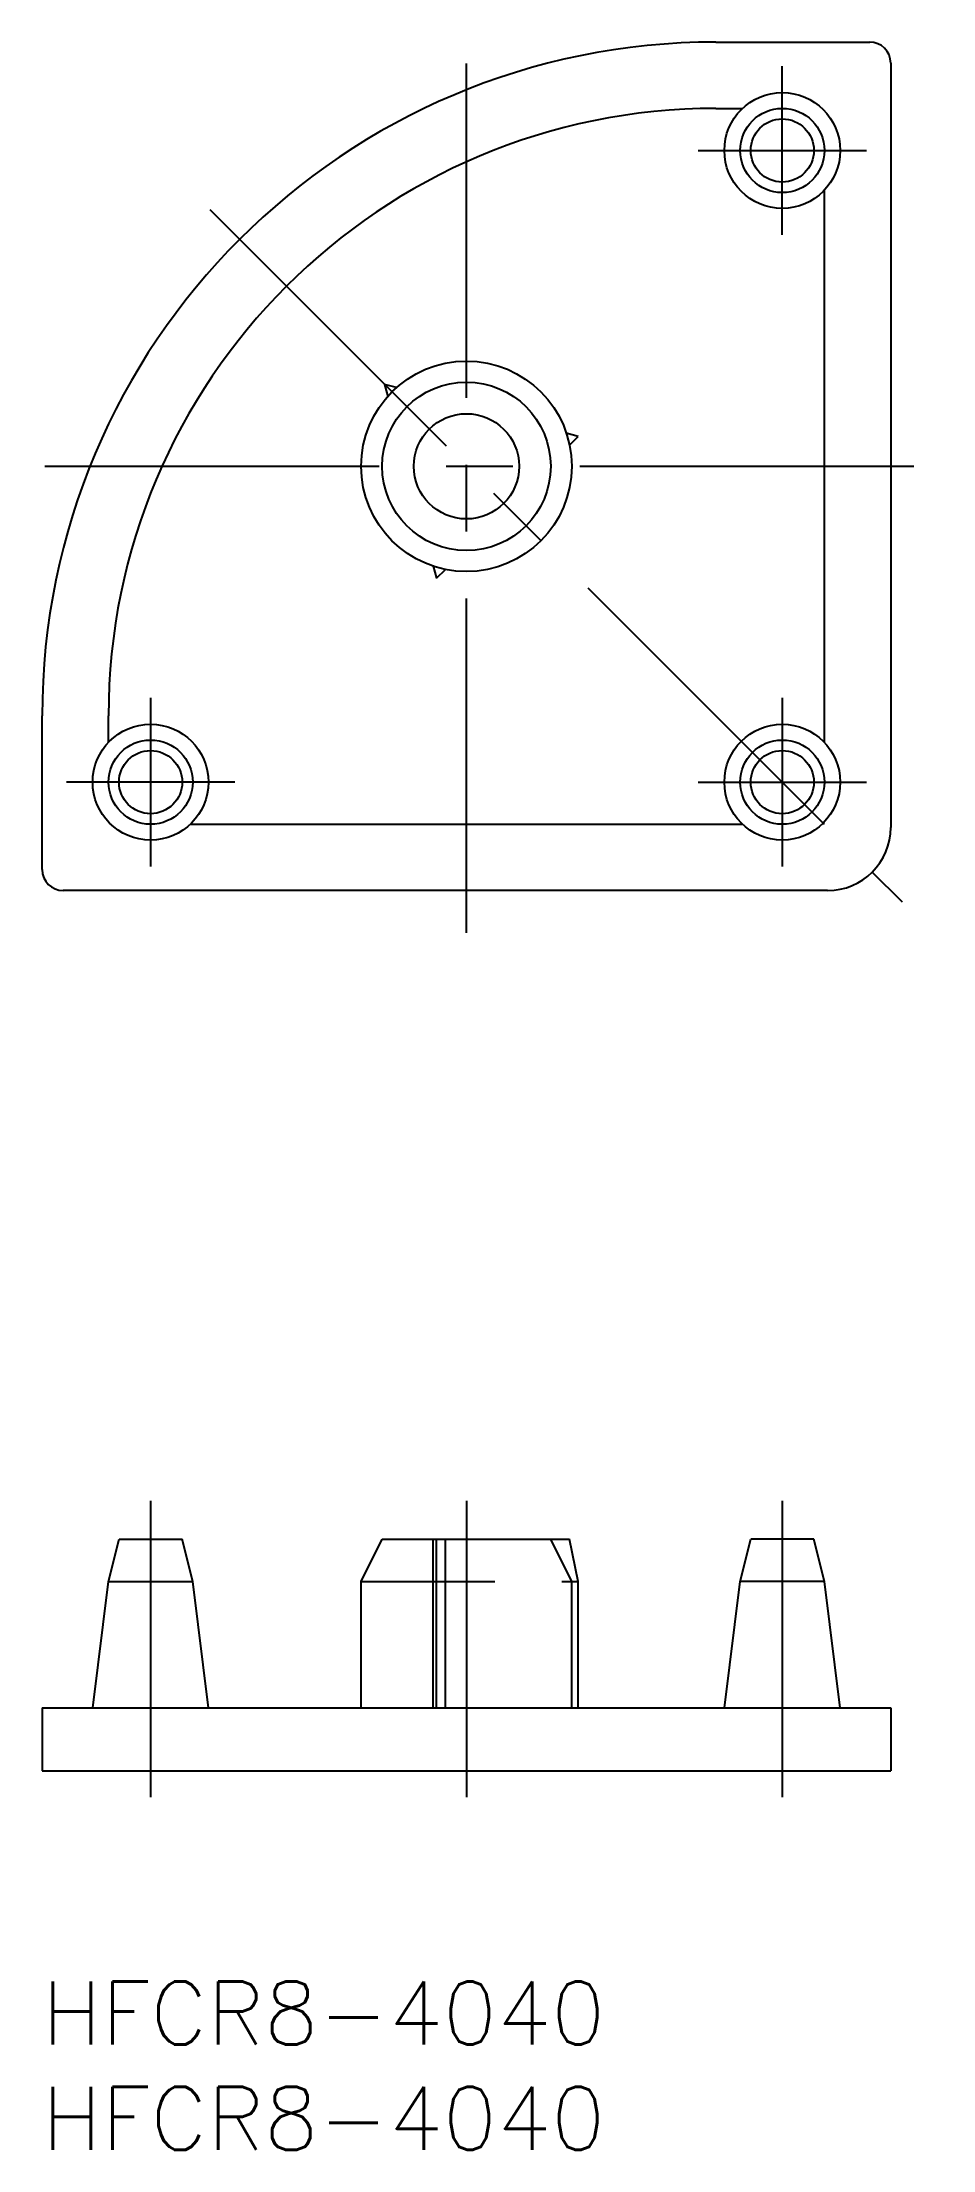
# Model space of a CAD drawing. Extents: x 0 to 42, y -8 to 92.
import ezdxf

# ---------------------------------------------------------------- set-up
doc = ezdxf.new("R2010")
doc.units = 0
doc.header["$LTSCALE"] = 0.5
doc.linetypes.add('CENTER', pattern=[50.8, 31.75, -6.35, 6.35, -6.35])
doc.linetypes.add('DASHED', pattern=[19.05, 12.7, -6.35])
for name, color, linetype in [('MSM_CENTER', 1, 'CENTER'), ('MSM_CONTINUOUS', 7, 'CONTINUOUS'), ('MSM_DASHED', 4, 'DASHED'), ('MSM_PART_NUMBER', 7, 'CONTINUOUS')]:
    doc.layers.add(name, color=color, linetype=linetype)
doc.styles.get("Standard").update_dxf_attribs({"font": 'txt.shx', "height": 3, "bigfont": 'bigfont.shx'})

# ---------------------------------------------------------------- blocks, each defined once
blk = doc.blocks.new('*U3')
at = {"layer": 'MSM_PART_NUMBER'}
blk.add_text('HFCR8-4040', height=3, dxfattribs=at).set_placement((0, -3))
blk = doc.blocks.new('*U4')
at = {"layer": 'MSM_PART_NUMBER'}
blk.add_text('HFCR8-4040', height=3, dxfattribs=at).set_placement((0, -8))

msp = doc.modelspace()

# ---------------------------------------------------------------- linework, layer by layer
at = {"layer": 'MSM_CENTER'}
for p, q in [((20.15, 49.81), (20.15, 91.97)), ((35.15, 82.96), (35.15, 90.96)), ((31.15, 86.96), (39.15, 86.96)), ((7.96, 84.15), (40.84, 51.27)), ((0.13, 71.96), (42.3, 71.96)), ((5.15, 60.96), (5.15, 52.96)), ((35.15, 60.96), (35.15, 52.96)), ((9.15, 56.96), (1.15, 56.96)), ((31.15, 56.96), (39.15, 56.96)), ((5.15, 22.82), (5.15, 8.75)), ((20.15, 22.82), (20.15, 8.75)), ((35.15, 22.82), (35.15, 8.75))]:
    msp.add_line(p, q, dxfattribs=at)
at = {"layer": 'MSM_CONTINUOUS'}
for p, q in [((32, 92.11), (39.3, 92.11)), ((40.3, 91.11), (40.3, 54.81)), ((32, 88.96), (33.26, 88.96)), ((37.15, 58.84), (37.15, 85.07)), ((16.83, 75.7), (16.26, 75.84)), ((16.26, 75.84), (16.41, 75.27)), ((25.46, 73.38), (24.89, 73.54)), ((25.05, 72.96), (25.46, 73.38)), ((18.57, 67.21), (18.73, 66.64)), ((18.73, 66.64), (19.15, 67.06)), ((0, 52.81), (0, 60.11)), ((3.15, 58.84), (3.15, 60.11)), ((7.04, 54.96), (33.26, 54.96)), ((37.3, 51.81), (1, 51.81)), ((3.15, 19), (3.65, 21)), ((3.65, 21), (6.65, 21)), ((7.15, 19), (6.65, 21)), ((15.15, 19), (16.15, 21)), ((16.15, 21), (25.05, 21)), ((18.57, 13), (18.57, 21)), ((18.73, 13), (18.73, 21)), ((19.15, 13), (19.15, 21)), ((25.15, 19), (24.15, 21)), ((25.46, 19), (25.05, 21)), ((33.15, 19), (33.65, 21)), ((36.65, 21), (33.65, 21)), ((37.15, 19), (36.65, 21)), ((2.4, 13), (3.15, 19)), ((7.9, 13), (7.15, 19)), ((15.15, 13), (15.15, 19)), ((25.15, 13), (25.15, 19)), ((25.46, 13), (25.46, 19)), ((32.4, 13), (33.15, 19)), ((37.9, 13), (37.15, 19)), ((0, 13), (0, 10)), ((0, 13), (40.3, 13)), ((40.3, 13), (40.3, 10)), ((0, 10), (40.3, 10))]:
    msp.add_line(p, q, dxfattribs=at)
for centre, radius in [((35.15, 86.96), 2.75), ((35.15, 86.96), 2), ((35.15, 86.96), 1.5), ((20.15, 71.96), 5), ((20.15, 71.96), 4), ((20.15, 71.96), 2.5), ((5.15, 56.96), 2.75), ((35.15, 56.96), 2.75), ((5.15, 56.96), 2), ((5.15, 56.96), 1.5), ((35.15, 56.96), 2), ((35.15, 56.96), 1.5)]:
    msp.add_circle(centre, radius, dxfattribs=at)
for centre, radius, start, end in [((32, 60.11), 32, 90, 180), ((39.3, 91.11), 1, 0, 90), ((32, 60.11), 28.85, 90, 180), ((37.3, 54.81), 3, 270, 0), ((1, 52.81), 1, 180, 270)]:
    msp.add_arc(centre, radius, start, end, dxfattribs=at)
at = {"layer": 'MSM_DASHED'}
for p, q in [((3.15, 19), (7.15, 19)), ((15.15, 19), (25.46, 19)), ((37.15, 19), (33.15, 19))]:
    msp.add_line(p, q, dxfattribs=at)

# ---------------------------------------------------------------- block references
at = {"layer": 'MSM_CONTINUOUS'}
for name in ['*U3', '*U4']:
    msp.add_blockref(name, (0, 0), dxfattribs=at)

doc.saveas('drawing.dxf')
